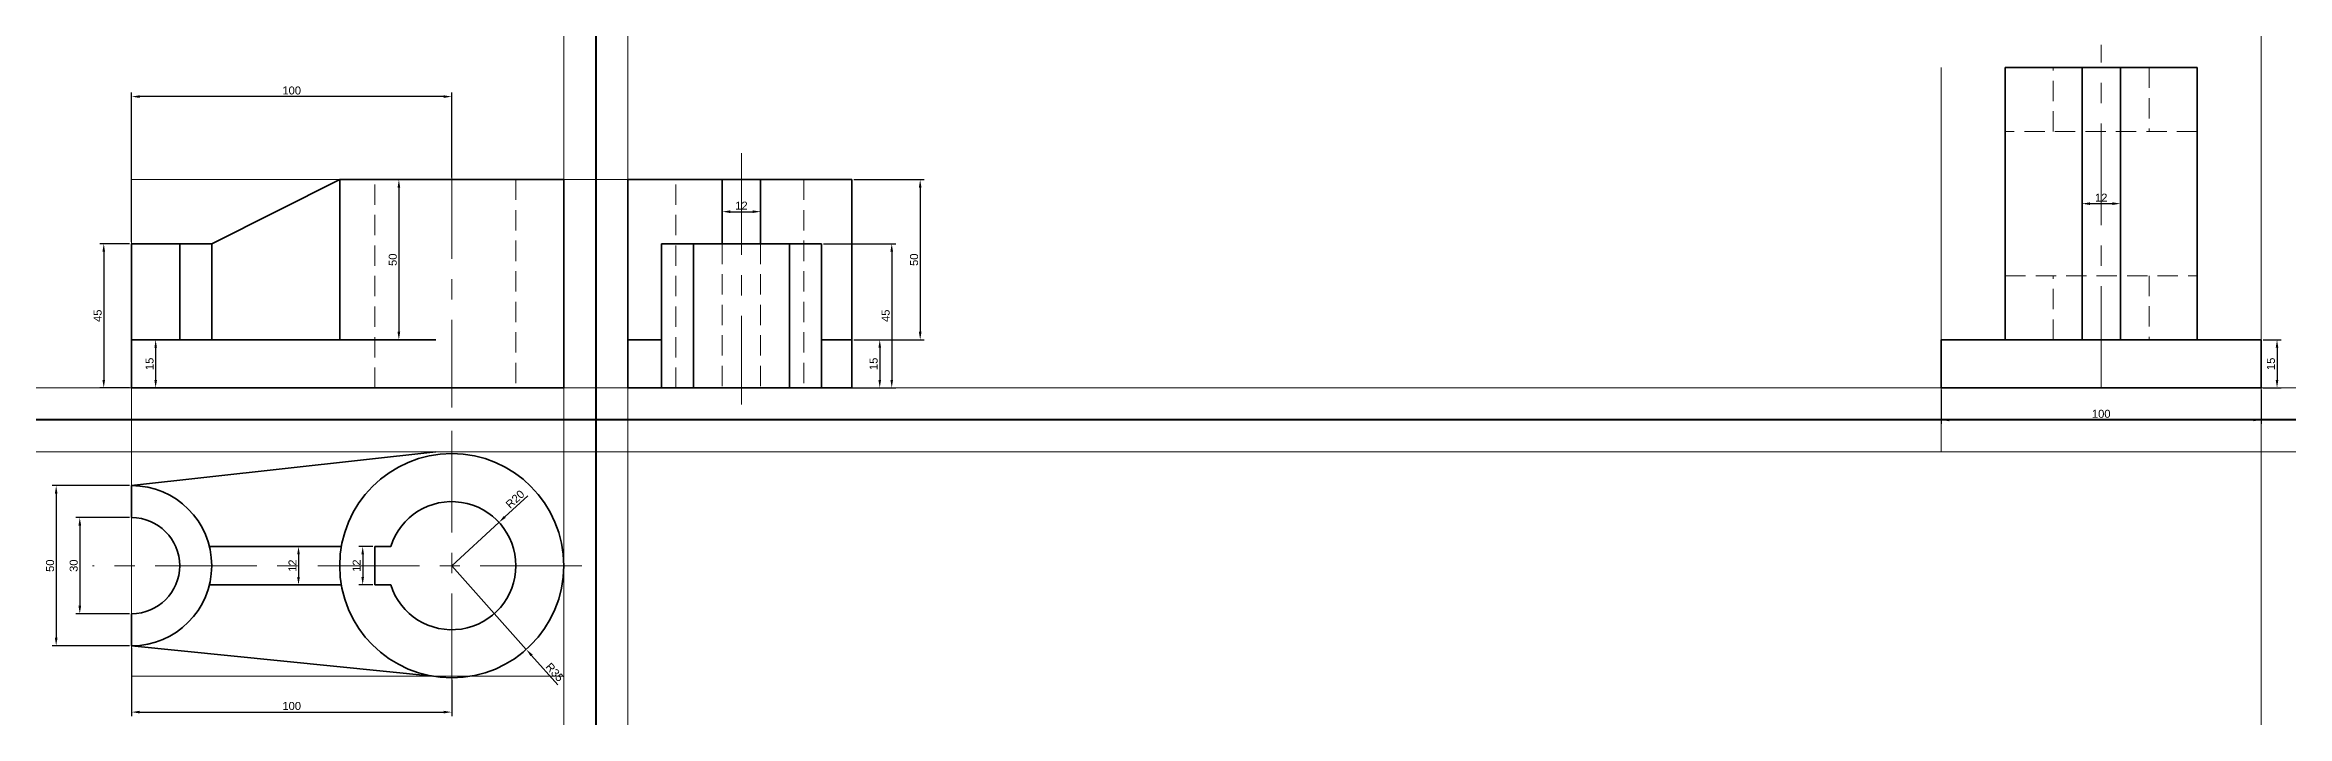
# Model space of a CAD drawing. Header units: millimetres. Extents: x 2450 to 7334, y 2362 to 2656.
# Drawn here: x 3026 to 3726, y 2394 to 2603 of the extents above; entities that cross this region are included whole.
import ezdxf

# ---------------------------------------------------------------- set-up
doc = ezdxf.new("R2010")
doc.units = ezdxf.units.MM
doc.linetypes.add('CENTER', pattern=[50.8, 31.75, -6.35, 6.35, -6.35])
doc.linetypes.add('HIDDEN', pattern=[9.525, 6.35, -3.175])
for name, color, linetype, lineweight in [('Centre line', 1, 'CENTER', 20), ('Constructn line', 251, 'Continuous', 9), ('Dimension line', 6, 'Continuous', 15), ('Hidden line', 3, 'HIDDEN', 20), ('Object line', 7, 'Continuous', 35), ('XY axis', 2, 'Continuous', 40)]:
    doc.layers.add(name, color=color, linetype=linetype, lineweight=lineweight)
doc.styles.get("Standard").update_dxf_attribs({"font": ''})
doc.styles.get('Standard').set_extended_font_data('Arial')
doc.dimstyles.new('ISO-25', dxfattribs={"dimtxt": 2.5, "dimasz": 2.5, "dimexe": 1.25, "dimexo": 0.625, "dimtad": 1, "dimtxsty": 'Standard', "dimcen": 2.5, "dimadec": 0, "dimazin": 0, "dimtfac": 1, "dimtmove": 0, "dimatfit": 3, "dimfxl": 1, "dimarcsym": 0})

# ---------------------------------------------------------------- blocks, each defined once
blk = doc.blocks.new('*D79')
at = {"layer": 'Defpoints', "color": 0, "transparency": 16777216}
for p in [(3717.96, 2511.02), (3717.96, 2496.02), (3722.88, 2496.02)]:
    blk.add_point(p, dxfattribs=at)
at = {"layer": 'Dimension line', "color": 0, "lineweight": -2, "transparency": 16777216}
for p, q in [((3718.58, 2511.02), (3724.13, 2511.02)), ((3722.88, 2508.52), (3722.88, 2498.52)), ((3718.58, 2496.02), (3724.13, 2496.02))]:
    blk.add_line(p, q, dxfattribs=at)
at = {"layer": 'Dimension line', "color": 0, "transparency": 16777216}
for points in [[(3722.46, 2508.52), (3723.3, 2508.52), (3722.88, 2511.02)], [(3722.46, 2498.52), (3723.3, 2498.52), (3722.88, 2496.02)]]:
    blk.add_solid(points, dxfattribs=at)
at = {"layer": 'Dimension line', "color": 0, "transparency": 16777216, "insert": (3720.98, 2503.52), "char_height": 2.5, "attachment_point": 5, "rotation": 90}
blk.add_mtext('15', dxfattribs=at)
blk = doc.blocks.new('*D83')
at = {"layer": 'Defpoints', "color": 0, "transparency": 16777216}
for p in [(3661.96, 2553.52), (3673.96, 2553.52), (3673.96, 2553.52)]:
    blk.add_point(p, dxfattribs=at)
at = {"layer": 'Dimension line', "color": 0, "lineweight": -2, "transparency": 16777216}
for p, q in [((3661.96, 2554.14), (3661.96, 2554.77)), ((3664.46, 2553.52), (3671.46, 2553.52)), ((3673.96, 2554.14), (3673.96, 2554.77))]:
    blk.add_line(p, q, dxfattribs=at)
at = {"layer": 'Dimension line', "color": 0, "transparency": 16777216}
for points in [[(3664.46, 2553.94), (3664.46, 2553.1), (3661.96, 2553.52)], [(3671.46, 2553.94), (3671.46, 2553.1), (3673.96, 2553.52)]]:
    blk.add_solid(points, dxfattribs=at)
at = {"layer": 'Dimension line', "color": 0, "transparency": 16777216, "insert": (3667.96, 2555.4), "char_height": 2.5, "attachment_point": 5}
blk.add_mtext('12', dxfattribs=at)
blk = doc.blocks.new('*D89')
at = {"layer": 'Defpoints', "color": 0, "transparency": 16777216}
for p in [(3617.96, 2496.02), (3717.96, 2496.02), (3717.96, 2486.02)]:
    blk.add_point(p, dxfattribs=at)
at = {"layer": 'Dimension line', "color": 0, "lineweight": -2, "transparency": 16777216}
for p, q in [((3617.96, 2495.39), (3617.96, 2484.77)), ((3717.96, 2495.39), (3717.96, 2484.77)), ((3620.46, 2486.02), (3715.46, 2486.02))]:
    blk.add_line(p, q, dxfattribs=at)
at = {"layer": 'Dimension line', "color": 0, "transparency": 16777216}
for points in [[(3620.46, 2486.44), (3620.46, 2485.6), (3617.96, 2486.02)], [(3715.46, 2486.44), (3715.46, 2485.6), (3717.96, 2486.02)]]:
    blk.add_solid(points, dxfattribs=at)
at = {"layer": 'Dimension line', "color": 0, "transparency": 16777216, "insert": (3667.96, 2487.92), "char_height": 2.5, "attachment_point": 5}
blk.add_mtext('100', dxfattribs=at)
blk = doc.blocks.new('*D90')
at = {"layer": 'Defpoints', "color": 0, "transparency": 16777216}
for p in [(3237.15, 2551.02), (3249.15, 2551.02), (3249.15, 2551.02)]:
    blk.add_point(p, dxfattribs=at)
at = {"layer": 'Dimension line', "color": 0, "lineweight": -2, "transparency": 16777216}
for p, q in [((3237.15, 2551.64), (3237.15, 2552.27)), ((3239.65, 2551.02), (3246.65, 2551.02)), ((3249.15, 2551.64), (3249.15, 2552.27))]:
    blk.add_line(p, q, dxfattribs=at)
at = {"layer": 'Dimension line', "color": 0, "transparency": 16777216}
for points in [[(3239.65, 2551.44), (3239.65, 2550.6), (3237.15, 2551.02)], [(3246.65, 2551.44), (3246.65, 2550.6), (3249.15, 2551.02)]]:
    blk.add_solid(points, dxfattribs=at)
at = {"layer": 'Dimension line', "color": 0, "transparency": 16777216, "insert": (3243.15, 2552.9), "char_height": 2.5, "attachment_point": 5}
blk.add_mtext('12', dxfattribs=at)
blk = doc.blocks.new('*D91')
at = {"layer": 'Defpoints', "color": 0, "transparency": 16777216}
for p in [(3097.55, 2446.52), (3097.55, 2434.52), (3104.78, 2434.52)]:
    blk.add_point(p, dxfattribs=at)
at = {"layer": 'Dimension line', "color": 0, "lineweight": -2, "transparency": 16777216}
for p, q in [((3098.17, 2446.52), (3106.03, 2446.52)), ((3104.78, 2444.02), (3104.78, 2437.02)), ((3098.17, 2434.52), (3106.03, 2434.52))]:
    blk.add_line(p, q, dxfattribs=at)
at = {"layer": 'Dimension line', "color": 0, "transparency": 16777216}
for points in [[(3104.36, 2444.02), (3105.19, 2444.02), (3104.78, 2446.52)], [(3104.36, 2437.02), (3105.19, 2437.02), (3104.78, 2434.52)]]:
    blk.add_solid(points, dxfattribs=at)
at = {"layer": 'Dimension line', "color": 0, "transparency": 16777216, "insert": (3102.9, 2440.52), "char_height": 2.5, "attachment_point": 5, "rotation": 90}
blk.add_mtext('12', dxfattribs=at)
blk = doc.blocks.new('*D92')
at = {"layer": 'Defpoints', "color": 0, "transparency": 16777216}
for p in [(3052.65, 2455.52), (3036.45, 2425.52), (3052.65, 2425.52)]:
    blk.add_point(p, dxfattribs=at)
at = {"layer": 'Dimension line', "color": 0, "lineweight": -2, "transparency": 16777216}
for p, q in [((3052.03, 2455.52), (3035.2, 2455.52)), ((3036.45, 2453.02), (3036.45, 2428.02)), ((3052.03, 2425.52), (3035.2, 2425.52))]:
    blk.add_line(p, q, dxfattribs=at)
at = {"layer": 'Dimension line', "color": 0, "transparency": 16777216}
for points in [[(3036.03, 2453.02), (3036.87, 2453.02), (3036.45, 2455.52)], [(3036.03, 2428.02), (3036.87, 2428.02), (3036.45, 2425.52)]]:
    blk.add_solid(points, dxfattribs=at)
at = {"layer": 'Dimension line', "color": 0, "transparency": 16777216, "insert": (3034.55, 2440.52), "char_height": 2.5, "attachment_point": 5, "rotation": 90}
blk.add_mtext('30', dxfattribs=at)
blk = doc.blocks.new('*D93')
at = {"layer": 'Defpoints', "color": 0, "transparency": 16777216}
for p in [(3052.65, 2465.52), (3029.07, 2415.52), (3052.65, 2415.52)]:
    blk.add_point(p, dxfattribs=at)
at = {"layer": 'Dimension line', "color": 0, "lineweight": -2, "transparency": 16777216}
for p, q in [((3052.03, 2465.52), (3027.82, 2465.52)), ((3029.07, 2463.02), (3029.07, 2418.02)), ((3052.03, 2415.52), (3027.82, 2415.52))]:
    blk.add_line(p, q, dxfattribs=at)
at = {"layer": 'Dimension line', "color": 0, "transparency": 16777216}
for points in [[(3028.66, 2463.02), (3029.49, 2463.02), (3029.07, 2465.52)], [(3028.66, 2418.02), (3029.49, 2418.02), (3029.07, 2415.52)]]:
    blk.add_solid(points, dxfattribs=at)
at = {"layer": 'Dimension line', "color": 0, "transparency": 16777216, "insert": (3027.17, 2440.52), "char_height": 2.5, "attachment_point": 5, "rotation": 90}
blk.add_mtext('50', dxfattribs=at)
blk = doc.blocks.new('*D94')
at = {"layer": 'Defpoints', "color": 0, "transparency": 16777216}
for p in [(3167.38, 2454.05), (3152.65, 2440.52)]:
    blk.add_point(p, dxfattribs=at)
at = {"layer": 'Dimension line', "color": 0, "lineweight": -2, "transparency": 16777216}
for p, q in [((3176.38, 2462.31), (3169.22, 2455.74)), ((3152.65, 2440.52), (3167.38, 2454.05))]:
    blk.add_line(p, q, dxfattribs=at)
at = {"layer": 'Dimension line', "color": 0, "transparency": 16777216}
blk.add_solid([(3168.94, 2456.05), (3169.51, 2455.43), (3167.38, 2454.05)], dxfattribs=at)
at = {"layer": 'Dimension line', "color": 0, "transparency": 16777216, "insert": (3172.44, 2461.27), "char_height": 2.5, "attachment_point": 5, "rotation": 42.57055}
blk.add_mtext('R20', dxfattribs=at)
blk = doc.blocks.new('*D95')
at = {"layer": 'Defpoints', "color": 0, "transparency": 16777216}
for p in [(3152.65, 2440.52), (3175.94, 2414.39)]:
    blk.add_point(p, dxfattribs=at)
at = {"layer": 'Dimension line', "color": 0, "lineweight": -2, "transparency": 16777216}
for p, q in [((3152.65, 2440.52), (3175.94, 2414.39)), ((3185.81, 2403.32), (3177.6, 2412.52))]:
    blk.add_line(p, q, dxfattribs=at)
at = {"layer": 'Dimension line', "color": 0, "transparency": 16777216}
blk.add_solid([(3177.91, 2412.8), (3177.29, 2412.24), (3175.94, 2414.39)], dxfattribs=at)
at = {"layer": 'Dimension line', "color": 0, "transparency": 16777216, "insert": (3184.82, 2407.28), "char_height": 2.5, "attachment_point": 5, "rotation": 311.70533}
blk.add_mtext('R35', dxfattribs=at)
blk = doc.blocks.new('*D96')
at = {"layer": 'Defpoints', "color": 0, "transparency": 16777216}
for p in [(3052.65, 2415.52), (3152.65, 2405.52), (3152.65, 2394.82)]:
    blk.add_point(p, dxfattribs=at)
at = {"layer": 'Dimension line', "color": 0, "lineweight": -2, "transparency": 16777216}
for p, q in [((3052.65, 2414.89), (3052.65, 2393.57)), ((3152.65, 2404.89), (3152.65, 2393.57)), ((3055.15, 2394.82), (3150.15, 2394.82))]:
    blk.add_line(p, q, dxfattribs=at)
at = {"layer": 'Dimension line', "color": 0, "transparency": 16777216}
for points in [[(3055.15, 2395.23), (3055.15, 2394.4), (3052.65, 2394.82)], [(3150.15, 2395.23), (3150.15, 2394.4), (3152.65, 2394.82)]]:
    blk.add_solid(points, dxfattribs=at)
at = {"layer": 'Dimension line', "color": 0, "transparency": 16777216, "insert": (3102.65, 2396.72), "char_height": 2.5, "attachment_point": 5}
blk.add_mtext('100', dxfattribs=at)
blk = doc.blocks.new('*D97')
at = {"layer": 'Defpoints', "color": 0, "transparency": 16777216}
for p in [(3128.58, 2446.52), (3124.83, 2434.52), (3128.58, 2434.52)]:
    blk.add_point(p, dxfattribs=at)
at = {"layer": 'Dimension line', "color": 0, "lineweight": -2, "transparency": 16777216}
for p, q in [((3127.95, 2446.52), (3123.58, 2446.52)), ((3124.83, 2444.02), (3124.83, 2437.02)), ((3127.95, 2434.52), (3123.58, 2434.52))]:
    blk.add_line(p, q, dxfattribs=at)
at = {"layer": 'Dimension line', "color": 0, "transparency": 16777216}
for points in [[(3124.41, 2444.02), (3125.24, 2444.02), (3124.83, 2446.52)], [(3124.41, 2437.02), (3125.24, 2437.02), (3124.83, 2434.52)]]:
    blk.add_solid(points, dxfattribs=at)
at = {"layer": 'Dimension line', "color": 0, "transparency": 16777216, "insert": (3122.95, 2440.52), "char_height": 2.5, "attachment_point": 5, "rotation": 90}
blk.add_mtext('12', dxfattribs=at)
blk = doc.blocks.new('*D98')
at = {"layer": 'Defpoints', "color": 0, "transparency": 16777216}
for p in [(3277.65, 2511.02), (3277.65, 2496.02), (3286.36, 2496.02)]:
    blk.add_point(p, dxfattribs=at)
at = {"layer": 'Dimension line', "color": 0, "lineweight": -2, "transparency": 16777216}
for p, q in [((3278.28, 2511.02), (3287.61, 2511.02)), ((3286.36, 2508.52), (3286.36, 2498.52)), ((3278.28, 2496.02), (3287.61, 2496.02))]:
    blk.add_line(p, q, dxfattribs=at)
at = {"layer": 'Dimension line', "color": 0, "transparency": 16777216}
for points in [[(3285.94, 2508.52), (3286.77, 2508.52), (3286.36, 2511.02)], [(3285.94, 2498.52), (3286.77, 2498.52), (3286.36, 2496.02)]]:
    blk.add_solid(points, dxfattribs=at)
at = {"layer": 'Dimension line', "color": 0, "transparency": 16777216, "insert": (3284.45, 2503.52), "char_height": 2.5, "attachment_point": 5, "rotation": 90}
blk.add_mtext('15', dxfattribs=at)
blk = doc.blocks.new('*D99')
at = {"layer": 'Defpoints', "color": 0, "transparency": 16777216}
for p in [(3277.65, 2561.02), (3277.65, 2511.02), (3298.99, 2511.02)]:
    blk.add_point(p, dxfattribs=at)
at = {"layer": 'Dimension line', "color": 0, "lineweight": -2, "transparency": 16777216}
for p, q in [((3278.28, 2561.02), (3300.24, 2561.02)), ((3298.99, 2558.52), (3298.99, 2513.52)), ((3278.28, 2511.02), (3300.24, 2511.02))]:
    blk.add_line(p, q, dxfattribs=at)
at = {"layer": 'Dimension line', "color": 0, "transparency": 16777216}
for points in [[(3298.58, 2558.52), (3299.41, 2558.52), (3298.99, 2561.02)], [(3298.58, 2513.52), (3299.41, 2513.52), (3298.99, 2511.02)]]:
    blk.add_solid(points, dxfattribs=at)
at = {"layer": 'Dimension line', "color": 0, "transparency": 16777216, "insert": (3297.09, 2536.02), "char_height": 2.5, "attachment_point": 5, "rotation": 90}
blk.add_mtext('50', dxfattribs=at)
blk = doc.blocks.new('*D100')
at = {"layer": 'Defpoints', "color": 0, "transparency": 16777216}
for p in [(3268.15, 2541.02), (3268.15, 2496.02), (3290.11, 2496.02)]:
    blk.add_point(p, dxfattribs=at)
at = {"layer": 'Dimension line', "color": 0, "lineweight": -2, "transparency": 16777216}
for p, q in [((3268.78, 2541.02), (3291.36, 2541.02)), ((3290.11, 2538.52), (3290.11, 2498.52)), ((3268.78, 2496.02), (3291.36, 2496.02))]:
    blk.add_line(p, q, dxfattribs=at)
at = {"layer": 'Dimension line', "color": 0, "transparency": 16777216}
for points in [[(3289.69, 2538.52), (3290.52, 2538.52), (3290.11, 2541.02)], [(3289.69, 2498.52), (3290.52, 2498.52), (3290.11, 2496.02)]]:
    blk.add_solid(points, dxfattribs=at)
at = {"layer": 'Dimension line', "color": 0, "transparency": 16777216, "insert": (3288.21, 2518.52), "char_height": 2.5, "attachment_point": 5, "rotation": 90}
blk.add_mtext('45', dxfattribs=at)
blk = doc.blocks.new('*D101')
at = {"layer": 'Defpoints', "color": 0, "transparency": 16777216}
for p in [(3052.65, 2586.93), (3152.65, 2561.02), (3052.65, 2541.02)]:
    blk.add_point(p, dxfattribs=at)
at = {"layer": 'Dimension line', "color": 0, "lineweight": -2, "transparency": 16777216}
for p, q in [((3052.65, 2541.64), (3052.65, 2588.18)), ((3150.15, 2586.93), (3055.15, 2586.93)), ((3152.65, 2561.64), (3152.65, 2588.18))]:
    blk.add_line(p, q, dxfattribs=at)
at = {"layer": 'Dimension line', "color": 0, "transparency": 16777216}
for points in [[(3055.15, 2587.35), (3055.15, 2586.52), (3052.65, 2586.93)], [(3150.15, 2587.35), (3150.15, 2586.52), (3152.65, 2586.93)]]:
    blk.add_solid(points, dxfattribs=at)
at = {"layer": 'Dimension line', "color": 0, "transparency": 16777216, "insert": (3102.65, 2588.83), "char_height": 2.5, "attachment_point": 5}
blk.add_mtext('100', dxfattribs=at)
blk = doc.blocks.new('*D102')
at = {"layer": 'Defpoints', "color": 0, "transparency": 16777216}
for p in [(3060.15, 2511.02), (3060.15, 2496.02), (3060.15, 2496.02)]:
    blk.add_point(p, dxfattribs=at)
at = {"layer": 'Dimension line', "color": 0, "lineweight": -2, "transparency": 16777216}
for p, q in [((3060.15, 2508.52), (3060.15, 2498.52)), ((3060.78, 2511.02), (3061.4, 2511.02)), ((3060.78, 2496.02), (3061.4, 2496.02))]:
    blk.add_line(p, q, dxfattribs=at)
at = {"layer": 'Dimension line', "color": 0, "transparency": 16777216}
for points in [[(3059.74, 2508.52), (3060.57, 2508.52), (3060.15, 2511.02)], [(3059.74, 2498.52), (3060.57, 2498.52), (3060.15, 2496.02)]]:
    blk.add_solid(points, dxfattribs=at)
at = {"layer": 'Dimension line', "color": 0, "transparency": 16777216, "insert": (3058.25, 2503.52), "char_height": 2.5, "attachment_point": 5, "rotation": 90}
blk.add_mtext('15', dxfattribs=at)
blk = doc.blocks.new('*D103')
at = {"layer": 'Defpoints', "color": 0, "transparency": 16777216}
for p in [(3052.65, 2541.02), (3043.94, 2496.02), (3052.65, 2496.02)]:
    blk.add_point(p, dxfattribs=at)
at = {"layer": 'Dimension line', "color": 0, "lineweight": -2, "transparency": 16777216}
for p, q in [((3052.03, 2541.02), (3042.69, 2541.02)), ((3043.94, 2538.52), (3043.94, 2498.52)), ((3052.03, 2496.02), (3042.69, 2496.02))]:
    blk.add_line(p, q, dxfattribs=at)
at = {"layer": 'Dimension line', "color": 0, "transparency": 16777216}
for points in [[(3043.52, 2538.52), (3044.35, 2538.52), (3043.94, 2541.02)], [(3043.52, 2498.52), (3044.35, 2498.52), (3043.94, 2496.02)]]:
    blk.add_solid(points, dxfattribs=at)
at = {"layer": 'Dimension line', "color": 0, "transparency": 16777216, "insert": (3042.04, 2518.52), "char_height": 2.5, "attachment_point": 5, "rotation": 90}
blk.add_mtext('45', dxfattribs=at)
blk = doc.blocks.new('*D104')
at = {"layer": 'Defpoints', "color": 0, "transparency": 16777216}
for p in [(3117.65, 2561.02), (3117.65, 2511.02), (3136.13, 2511.02)]:
    blk.add_point(p, dxfattribs=at)
at = {"layer": 'Dimension line', "color": 0, "lineweight": -2, "transparency": 16777216}
for p, q in [((3118.28, 2561.02), (3137.38, 2561.02)), ((3136.13, 2558.52), (3136.13, 2513.52)), ((3118.28, 2511.02), (3137.38, 2511.02))]:
    blk.add_line(p, q, dxfattribs=at)
at = {"layer": 'Dimension line', "color": 0, "transparency": 16777216}
for points in [[(3135.72, 2558.52), (3136.55, 2558.52), (3136.13, 2561.02)], [(3135.72, 2513.52), (3136.55, 2513.52), (3136.13, 2511.02)]]:
    blk.add_solid(points, dxfattribs=at)
at = {"layer": 'Dimension line', "color": 0, "transparency": 16777216, "insert": (3134.23, 2536.02), "char_height": 2.5, "attachment_point": 5, "rotation": 90}
blk.add_mtext('50', dxfattribs=at)

msp = doc.modelspace()

# ---------------------------------------------------------------- linework, layer by layer
at = {"layer": 'Centre line'}
for p, q in [((3667.958, 2496.019), (3667.958, 2603.078)), ((3152.654, 2568.089), (3152.654, 2489.871)), ((3243.154, 2569.283), (3243.154, 2490.79)), ((3152.654, 2482.594), (3152.654, 2401.416)), ((3193.329, 2440.519), (3040.469, 2440.519))]:
    msp.add_line(p, q, dxfattribs=at)
at = {"layer": 'Constructn line'}
for p, q in [((3617.958, 2596.019), (3617.958, 2476.019)), ((3052.654, 2561.019), (3052.654, 2406.019)), ((3052.654, 2561.019), (3277.654, 2561.019)), ((3277.654, 2496.019), (3277.654, 2561.019)), ((3737.958, 2496.019), (3717.958, 2496.019)), ((3187.654, 2406.019), (3052.654, 2406.019))]:
    msp.add_line(p, q, dxfattribs=at)
for p in [(3207.654, 2721.969), (3717.958, 2673.638)]:
    msp.add_xline(p, (0, -1), dxfattribs=at)
for p, direction in [((3187.654, 2440.519), (0, 1)), ((3617.958, 2496.019), (-1, 0)), ((3757.958, 2476.019), (-1, 0)), ((3187.654, 2446.519), (0, -1))]:
    msp.add_ray(p, direction, dxfattribs=at)
at = {"layer": 'Hidden line'}
for p, q in [((3652.958, 2576.019), (3652.958, 2596.019)), ((3682.958, 2596.019), (3682.958, 2576.019)), ((3697.958, 2576.019), (3637.958, 2576.019)), ((3128.576, 2496.019), (3128.576, 2561.019)), ((3172.654, 2561.019), (3172.654, 2496.019)), ((3222.654, 2496.019), (3222.654, 2561.019)), ((3262.654, 2561.019), (3262.654, 2496.019)), ((3237.154, 2541.019), (3237.154, 2496.019)), ((3249.154, 2541.019), (3249.154, 2496.019)), ((3637.958, 2531.019), (3697.958, 2531.019)), ((3652.958, 2511.019), (3652.958, 2531.019)), ((3682.958, 2531.019), (3682.958, 2511.019))]:
    msp.add_line(p, q, dxfattribs=at)
at = {"layer": 'Object line'}
for p, q in [((3697.958, 2596.019), (3637.958, 2596.019)), ((3637.958, 2596.019), (3637.958, 2511.019)), ((3673.958, 2596.019), (3661.958, 2596.019)), ((3661.958, 2596.019), (3661.958, 2511.019)), ((3667.958, 2596.019), (3682.958, 2596.019)), ((3673.958, 2511.019), (3673.958, 2596.019)), ((3697.958, 2596.019), (3697.958, 2511.019)), ((3077.654, 2541.019), (3117.654, 2561.019)), ((3187.654, 2561.019), (3117.654, 2561.019)), ((3117.654, 2561.019), (3117.654, 2511.019)), ((3152.654, 2561.019), (3172.654, 2561.019)), ((3187.654, 2496.019), (3187.654, 2561.019)), ((3207.654, 2561.019), (3277.654, 2561.019)), ((3207.654, 2496.019), (3207.654, 2561.019)), ((3249.154, 2561.019), (3237.154, 2561.019)), ((3237.154, 2561.019), (3237.154, 2541.019)), ((3242.654, 2561.019), (3262.654, 2561.019)), ((3249.154, 2541.019), (3249.154, 2561.019)), ((3277.654, 2561.019), (3277.654, 2496.019)), ((3077.654, 2541.019), (3052.654, 2541.019)), ((3052.654, 2541.019), (3052.654, 2511.019)), ((3067.654, 2511.019), (3067.654, 2541.019)), ((3077.654, 2511.019), (3077.654, 2541.019)), ((3268.154, 2541.019), (3218.154, 2541.019)), ((3218.154, 2541.019), (3218.154, 2496.019)), ((3258.154, 2541.019), (3228.154, 2541.019)), ((3228.154, 2541.019), (3228.154, 2496.019)), ((3243.154, 2541.019), (3249.154, 2541.019)), ((3258.154, 2496.019), (3258.154, 2541.019)), ((3268.154, 2496.019), (3268.154, 2541.019)), ((3052.654, 2496.019), (3052.654, 2511.019)), ((3052.654, 2511.019), (3147.654, 2511.019)), ((3052.654, 2511.019), (3102.654, 2511.019)), ((3052.654, 2511.019), (3077.654, 2511.019)), ((3052.654, 2511.019), (3067.654, 2511.019)), ((3207.654, 2511.019), (3218.154, 2511.019)), ((3218.154, 2511.019), (3218.154, 2511.019)), ((3268.154, 2511.019), (3277.654, 2511.019)), ((3617.958, 2496.019), (3617.958, 2511.019)), ((3617.958, 2511.019), (3717.958, 2511.019)), ((3682.958, 2511.019), (3652.958, 2511.019)), ((3667.958, 2511.019), (3673.958, 2511.019)), ((3717.958, 2511.019), (3717.958, 2496.019)), ((3052.654, 2496.019), (3187.654, 2496.019)), ((3172.654, 2496.019), (3132.654, 2496.019)), ((3277.654, 2496.019), (3207.654, 2496.019)), ((3218.154, 2496.019), (3228.154, 2496.019)), ((3262.654, 2496.019), (3222.654, 2496.019)), ((3228.154, 2496.019), (3243.154, 2496.019)), ((3243.154, 2496.019), (3258.154, 2496.019)), ((3243.154, 2496.019), (3268.154, 2496.019)), ((3717.958, 2496.019), (3617.958, 2496.019)), ((3147.654, 2476.019), (3052.654, 2465.519)), ((3052.654, 2465.519), (3052.654, 2455.519)), ((3118.173, 2446.519), (3076.924, 2446.519)), ((3128.576, 2434.519), (3128.576, 2446.519)), ((3128.576, 2446.519), (3133.576, 2446.519)), ((3118.173, 2434.519), (3076.924, 2434.519)), ((3133.576, 2434.519), (3128.576, 2434.519)), ((3052.654, 2425.519), (3052.654, 2415.519)), ((3146.76, 2406.019), (3052.654, 2415.519))]:
    msp.add_line(p, q, dxfattribs=at)
msp.add_circle((3152.654, 2440.519), 35, dxfattribs=at)
for centre, radius, start, end in [((3052.654, 2440.519), 25, 270, 90), ((3152.654, 2440.519), 20, 197.457603, 162.542397), ((3052.654, 2440.519), 15, 270, 90)]:
    msp.add_arc(centre, radius, start, end, dxfattribs=at)
at = {"layer": 'XY axis'}
for p, direction in [((3197.654, 2721.969), (0, -1)), ((2524.833, 2486.019), (-1, 0))]:
    msp.add_xline(p, direction, dxfattribs=at)

# ---------------------------------------------------------------- dimensions: what is measured, and where the dimension line sits
at = {"layer": 'Dimension line'}
for base, p1, p2, picture, middle in [((3052.654, 2586.933), (3152.654, 2561.019), (3052.654, 2541.019), '*D101', (3102.654, 2588.834)), ((3673.958, 2553.519), (3661.958, 2553.519), (3673.958, 2553.519), '*D83', (3667.958, 2555.399)), ((3249.154, 2551.019), (3237.154, 2551.019), (3249.154, 2551.019), '*D90', (3243.154, 2552.899)), ((3717.958, 2486.019), (3617.958, 2496.019), (3717.958, 2496.019), '*D89', (3667.958, 2487.92)), ((3152.654, 2394.817), (3052.654, 2415.519), (3152.654, 2405.519), '*D96', (3102.654, 2396.718))]:
    dim = msp.add_linear_dim(base=base, p1=p1, p2=p2, dimstyle='ISO-25', dxfattribs=at)
    dim.commit()
    dim.dimension.update_dxf_attribs({"geometry": picture, "text_midpoint": middle})
for base, p1, p2, picture, middle in [((3136.132, 2511.019), (3117.654, 2561.019), (3117.654, 2511.019), '*D104', (3134.23, 2536.019)), ((3043.938, 2496.019), (3052.654, 2541.019), (3052.654, 2496.019), '*D103', (3042.041, 2518.519)), ((3290.106, 2496.019), (3268.154, 2541.019), (3268.154, 2496.019), '*D100', (3288.21, 2518.519)), ((3060.154, 2496.019), (3060.154, 2511.019), (3060.154, 2496.019), '*D102', (3058.253, 2503.519)), ((3286.356, 2496.019), (3277.654, 2511.019), (3277.654, 2496.019), '*D98', (3284.455, 2503.519)), ((3722.881, 2496.019), (3717.958, 2511.019), (3717.958, 2496.019), '*D79', (3720.979, 2503.519)), ((3029.074, 2415.519), (3052.654, 2465.519), (3052.654, 2415.519), '*D93', (3027.173, 2440.519)), ((3036.45, 2425.519), (3052.654, 2455.519), (3052.654, 2425.519), '*D92', (3034.548, 2440.519)), ((3104.776, 2434.519), (3097.548, 2446.519), (3097.548, 2434.519), '*D91', (3102.896, 2440.519))]:
    dim = msp.add_linear_dim(base=base, p1=p1, p2=p2, angle=90, dimstyle='ISO-25', dxfattribs=at)
    dim.commit()
    dim.dimension.update_dxf_attribs({"geometry": picture, "text_midpoint": middle})
for base, p1, p2, picture, middle in [((3298.992, 2511.019), (3277.654, 2561.019), (3277.654, 2511.019), '*D99', (3298.992, 2536.019)), ((3124.826, 2434.519), (3128.576, 2446.519), (3128.576, 2434.519), '*D97', (3124.826, 2440.519))]:
    dim = msp.add_linear_dim(base=base, p1=p1, p2=p2, angle=90, dimstyle='ISO-25', dxfattribs=at)
    dim.commit()
    dim.dimension.update_dxf_attribs({"geometry": picture, "text_midpoint": middle, "dimtype": 160})
dim = msp.add_radius_dim(center=(3152.654, 2440.519), mpoint=(3167.383, 2454.049), dimstyle='ISO-25', dxfattribs=at)
dim.commit()
dim.dimension.update_dxf_attribs({"geometry": '*D94', "text_midpoint": (3172.436, 2461.272)})
dim = msp.add_radius_dim(center=(3152.654, 2440.519), mpoint=(3175.94, 2414.389), dimstyle='ISO-25', dxfattribs=at)
dim.commit()
dim.dimension.update_dxf_attribs({"geometry": '*D95', "text_midpoint": (3183.399, 2406.019), "dimtype": 164})

doc.saveas('drawing.dxf')
